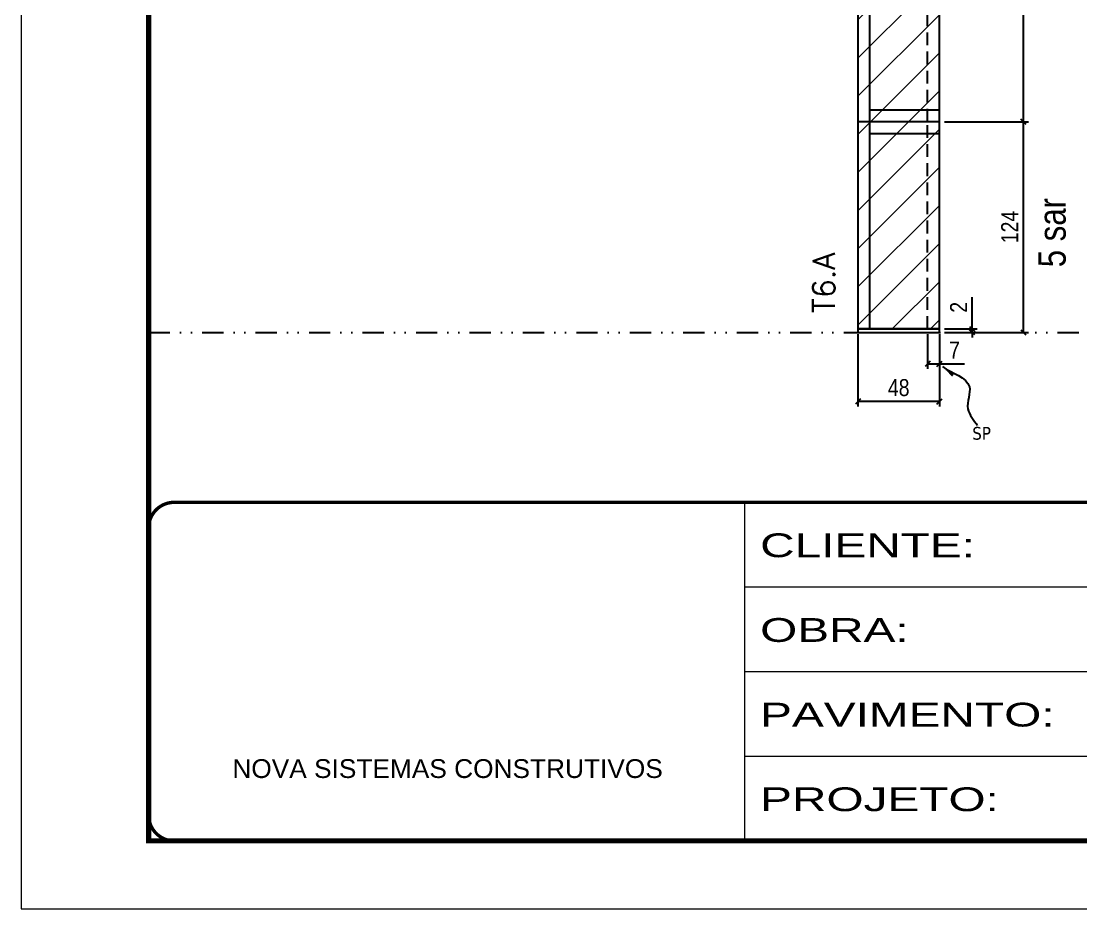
# Model space of a CAD drawing. Extents: x 14400 to 27878, y -21631 to 6985.
# Drawn here: x 19168 to 19792, y -7848 to -7326 of the extents above; entities that cross this region are included whole.
import ezdxf

# ---------------------------------------------------------------- set-up
doc = ezdxf.new("R2010")
doc.units = 0
for name, pattern in [('CONTINUO', [0]), ('DASHED', [0.75, 0.5, -0.25]), ('DIVIDE2', [0.625, 0.25, -0.125, 0, -0.125, 0, -0.125]), ('HIDDEN', [0.375, 0.25, -0.125])]:
    doc.linetypes.add(name, pattern=pattern)
for name, color, linetype in [('COTA', 241, 'Continuous'), ('NOMENCLATURA', 7, 'Continuous'), ('Nível', 160, 'Continuous'), ('Painéis', 200, 'Continuous'), ('SARR_2.2x7', 40, 'Continuous'), ('texto', 7, 'Continuous')]:
    doc.layers.add(name, color=color, linetype=linetype)
for name, color, linetype, lineweight in [('Folhas', 255, 'Continuous', 9), ('Hachura', 251, 'Continuous', 9), ('SARRAFO DE PRESSAO', 251, 'DASHED', 9), ('Texto Seção', 7, 'Continuous', 15)]:
    doc.layers.add(name, color=color, linetype=linetype, lineweight=lineweight)
doc.styles.add('ARIAL', font='arial.ttf')
doc.styles.add('ARIAL_NARROW', font='ARIALN.TTF', dxfattribs={"height": 0.2})
doc.styles.add('COTA TECNICA', font='techl___.ttf', dxfattribs={"height": 10})
doc.styles.add('COTA TECNICA-50', font='techl___.ttf', dxfattribs={"height": 10})
doc.styles.add('REGUA-120', font='ROMANS.shx', dxfattribs={"height": 15})
doc.styles.get("Standard").update_dxf_attribs({"font": 'arial.ttf'})
doc.styles.add('Tecnologia', font='')
doc.styles.get('Tecnologia').set_extended_font_data('Forgotten Futurist')
doc.dimstyles.new('COTA PAINEL-50', dxfattribs={"dimtxt": 10, "dimasz": 3, "dimexe": 3, "dimexo": 3, "dimgap": 3, "dimtad": 1, "dimdec": 1, "dimzin": 12, "dimdsep": 46, "dimtxsty": 'COTA TECNICA-50', "dimblk1": 'OBLIQUE', "dimblk2": 'OBLIQUE', "dimsah": 1, "dimcen": 0.9, "dimclrd": 4, "dimclre": 4, "dimclrt": 240, "dimadec": 1, "dimazin": 3, "dimtfac": 1, "dimtdec": 1, "dimtmove": 0, "dimatfit": 3, "dimfxl": 1, "dimtolj": 1, "dimtzin": 12, "dimarcsym": 0})
doc.dimstyles.new('PAINEL', dxfattribs={"dimtxt": 10, "dimasz": 3, "dimexe": 3, "dimexo": 3, "dimgap": 3, "dimtad": 1, "dimdec": 1, "dimzin": 12, "dimdsep": 46, "dimtxsty": 'COTA TECNICA', "dimblk1": 'OBLIQUE', "dimblk2": 'OBLIQUE', "dimsah": 1, "dimcen": 0.9, "dimclrd": 4, "dimclre": 4, "dimclrt": 240, "dimadec": 1, "dimazin": 3, "dimtfac": 1, "dimtdec": 1, "dimtmove": 0, "dimatfit": 3, "dimfxl": 1, "dimtolj": 1, "dimtzin": 12, "dimarcsym": 0})
doc.dimstyles.get("Standard").update_dxf_attribs({"dimtxt": 0.18, "dimasz": 0.18, "dimexe": 0.18, "dimexo": 0.0625, "dimgap": 0.09, "dimtad": 0, "dimtih": 1, "dimtoh": 1, "dimdec": 4, "dimzin": 0, "dimdsep": 46, "dimtxsty": 'Standard', "dimcen": 0.09, "dimadec": 0, "dimazin": 0, "dimtfac": 1, "dimtdec": 4, "dimtofl": 0, "dimtmove": 0, "dimatfit": 3, "dimfxl": 1, "dimtolj": 1, "dimtzin": 0, "dimarcsym": 0})

# ---------------------------------------------------------------- blocks, each defined once
blk = doc.blocks.new('9999999999')
at = {"color": 30, "linetype": 'CONTINUO'}
for p, q in [((98564.56, 34230.21), (98564.56, 34429.45)), ((98564.56, 34379.64), (99583.98, 34379.64)), ((98564.56, 34329.83), (99487.98, 34329.83)), ((98564.56, 34280.02), (99487.98, 34280.02))]:
    blk.add_line(p, q, dxfattribs=at)
at = {"color": 30, "linetype": 'CONTINUO', "const_width": 2}
blk.add_lwpolyline([(99583.98, 34230.21), (99583.98, 34414.45, 0.414214), (99568.98, 34429.45), (98228.98, 34429.45, 0.414214), (98213.98, 34414.45), (98213.98, 34245.21, 0.414214), (98228.98, 34230.21), (99583.98, 34230.21)], format="xyb", dxfattribs=at)
at = {"layer": 'Folhas'}
blk.add_lwpolyline([(98138.98, 34190.21), (99623.98, 34190.21), (99623.98, 35240.21), (98138.98, 35240.21)], close=True, dxfattribs=at)
at = {"layer": 'Folhas', "color": 30, "const_width": 3}
blk.add_lwpolyline([(98213.98, 34230.21), (99583.98, 34230.21), (99583.98, 35200.21), (98213.98, 35200.21)], close=True, dxfattribs=at)
at = {"color": 7, "linetype": 'Continuous', "ltscale": 5, "style": 'ARIAL'}
blk.add_text('NOVA SISTEMAS CONSTRUTIVOS', height=11.0592, dxfattribs=at).set_placement((98263.19, 34267.21))
at = {"layer": 'Folhas', "color": 7, "style": 'Tecnologia', "width": 1.5}
for s, p in [('CLIENTE:', (98573.65, 34397.17)), ('OBRA:', (98573.65, 34347.31)), ('PAVIMENTO:', (98573.65, 34297.5)), ('PROJETO:', (98573.65, 34247.69))]:
    blk.add_text(s, height=14, dxfattribs=at).set_placement(p)
blk = doc.blocks.new('_Oblique')
at = {"color": 0, "linetype": 'ByBlock', "lineweight": -2}
blk.add_line((-0.5, -0.5), (0.5, 0.5), dxfattribs=at)
blk = doc.blocks.new('*D2421')
at = {"layer": 'COTA', "color": 4, "lineweight": -2, "transparency": 16777216}
for p, q in [((19660.65, -7509.89), (19660.65, -7552.57)), ((19708.65, -7509.89), (19708.65, -7552.57)), ((19708.65, -7549.57), (19660.65, -7549.57))]:
    blk.add_line(p, q, dxfattribs=at)
at = {"layer": 'Defpoints', "color": 0, "transparency": 16777216}
for p in [(19660.65, -7506.89), (19708.65, -7506.89), (19660.65, -7549.57)]:
    blk.add_point(p, dxfattribs=at)
at = {"layer": 'COTA', "color": 4, "lineweight": -2, "transparency": 16777216, "xscale": 3, "yscale": 3, "zscale": 3, "rotation": 180}
blk.add_blockref('_Oblique', (19660.65, -7549.57), dxfattribs=at)
at = {"layer": 'COTA', "color": 4, "lineweight": -2, "transparency": 16777216, "xscale": 3, "yscale": 3, "zscale": 3}
blk.add_blockref('_Oblique', (19708.65, -7549.57), dxfattribs=at)
at = {"layer": 'COTA', "color": 240, "transparency": 16777216, "insert": (19684.65, -7541.47), "char_height": 10, "attachment_point": 5, "style": 'COTA TECNICA'}
blk.add_mtext('\\A1;48', dxfattribs=at)
blk = doc.blocks.new('*D2422')
at = {"layer": 'COTA', "color": 4, "lineweight": -2, "transparency": 16777216}
for p, q in [((19701.65, -7509.89), (19701.65, -7530.4)), ((19708.65, -7511.89), (19708.65, -7530.4)), ((19701.65, -7527.4), (19708.65, -7527.4)), ((19708.65, -7527.4), (19723.38, -7527.4))]:
    blk.add_line(p, q, dxfattribs=at)
at = {"layer": 'Defpoints', "color": 0, "transparency": 16777216}
for p in [(19701.65, -7506.89), (19708.65, -7508.89), (19708.65, -7527.4)]:
    blk.add_point(p, dxfattribs=at)
at = {"layer": 'COTA', "color": 4, "lineweight": -2, "transparency": 16777216, "xscale": 3, "yscale": 3, "zscale": 3, "rotation": 180}
blk.add_blockref('_Oblique', (19701.65, -7527.4), dxfattribs=at)
at = {"layer": 'COTA', "color": 4, "lineweight": -2, "transparency": 16777216, "xscale": 3, "yscale": 3, "zscale": 3}
blk.add_blockref('_Oblique', (19708.65, -7527.4), dxfattribs=at)
at = {"layer": 'COTA', "color": 240, "transparency": 16777216, "insert": (19717.51, -7519.33), "char_height": 10, "attachment_point": 5, "style": 'COTA TECNICA-50'}
blk.add_mtext('\\A1;7', dxfattribs=at)
blk = doc.blocks.new('*D2424')
at = {"layer": 'COTA', "color": 4, "linetype": 'ByBlock', "lineweight": -2, "transparency": 16777216}
for p, q in [((19711.65, -7384.89), (19761.01, -7384.89)), ((19758.01, -7508.89), (19758.01, -7384.89)), ((19711.65, -7508.89), (19761.01, -7508.89))]:
    blk.add_line(p, q, dxfattribs=at)
at = {"layer": 'Defpoints', "color": 0, "linetype": 'ByBlock', "transparency": 16777216}
for p in [(19708.65, -7384.89), (19758.01, -7384.89), (19708.65, -7508.89)]:
    blk.add_point(p, dxfattribs=at)
at = {"layer": 'COTA', "color": 4, "linetype": 'ByBlock', "lineweight": -2, "transparency": 16777216, "xscale": 3, "yscale": 3, "zscale": 3}
for p, rotation in [((19758.01, -7384.89), 90), ((19758.01, -7508.89), 270)]:
    blk.add_blockref('_Oblique', p, dxfattribs=dict(at, rotation=rotation))
at = {"layer": 'COTA', "color": 240, "linetype": 'ByBlock', "transparency": 16777216, "insert": (19749.94, -7446.89), "char_height": 10, "attachment_point": 5, "rotation": 90, "style": 'COTA TECNICA'}
blk.add_mtext('\\A1;124', dxfattribs=at)
blk = doc.blocks.new('*D2423')
at = {"layer": 'COTA', "color": 4, "lineweight": -2, "transparency": 16777216}
for p, q in [((19727.9, -7506.89), (19727.9, -7488.09)), ((19711.65, -7506.89), (19730.9, -7506.89)), ((19711.65, -7508.89), (19730.9, -7508.89)), ((19727.9, -7508.89), (19727.9, -7506.89)), ((19727.9, -7508.89), (19727.9, -7511.89))]:
    blk.add_line(p, q, dxfattribs=at)
at = {"layer": 'Defpoints', "color": 0, "transparency": 16777216}
for p in [(19708.65, -7506.89), (19708.65, -7508.89), (19727.9, -7508.89)]:
    blk.add_point(p, dxfattribs=at)
at = {"layer": 'COTA', "color": 4, "lineweight": -2, "transparency": 16777216, "xscale": 3, "yscale": 3, "zscale": 3}
for p, rotation in [((19727.9, -7506.89), 270), ((19727.9, -7508.89), 90)]:
    blk.add_blockref('_Oblique', p, dxfattribs=dict(at, rotation=rotation))
at = {"layer": 'COTA', "color": 240, "transparency": 16777216, "insert": (19719.9, -7494.14), "char_height": 10, "attachment_point": 5, "rotation": 90, "style": 'COTA TECNICA-50'}
blk.add_mtext('\\A1;2', dxfattribs=at)
blk = doc.blocks.new('*D2425')
at = {"layer": 'COTA', "color": 4, "linetype": 'ByBlock', "lineweight": -2, "transparency": 16777216}
for p, q in [((19711.65, -7384.89), (19761.01, -7384.89)), ((19758.01, -7508.89), (19758.01, -7384.89)), ((19711.65, -7508.89), (19761.01, -7508.89))]:
    blk.add_line(p, q, dxfattribs=at)
at = {"layer": 'Defpoints', "color": 0, "linetype": 'ByBlock', "transparency": 16777216}
for p in [(19708.65, -7384.89), (19758.01, -7384.89), (19708.65, -7508.89)]:
    blk.add_point(p, dxfattribs=at)
at = {"layer": 'COTA', "color": 4, "linetype": 'ByBlock', "lineweight": -2, "transparency": 16777216, "xscale": 3, "yscale": 3, "zscale": 3}
for p, rotation in [((19758.01, -7384.89), 90), ((19758.01, -7508.89), 270)]:
    blk.add_blockref('_Oblique', p, dxfattribs=dict(at, rotation=rotation))
at = {"layer": 'COTA', "color": 240, "linetype": 'ByBlock', "transparency": 16777216, "insert": (19749.94, -7446.89), "char_height": 10, "attachment_point": 5, "rotation": 90, "style": 'COTA TECNICA'}
blk.add_mtext('\\A1;124', dxfattribs=at)
blk = doc.blocks.new('*D2426')
at = {"layer": 'COTA', "color": 4, "lineweight": -2, "transparency": 16777216}
for p, q in [((19711.65, -7202.89), (19761.01, -7202.89)), ((19758.01, -7384.89), (19758.01, -7202.89)), ((19711.65, -7384.89), (19761.01, -7384.89))]:
    blk.add_line(p, q, dxfattribs=at)
at = {"layer": 'Defpoints', "color": 0, "transparency": 16777216}
for p in [(19708.65, -7202.89), (19758.01, -7202.89), (19708.65, -7384.89)]:
    blk.add_point(p, dxfattribs=at)
at = {"layer": 'COTA', "color": 4, "lineweight": -2, "transparency": 16777216, "xscale": 3, "yscale": 3, "zscale": 3}
for p, rotation in [((19758.01, -7202.89), 90), ((19758.01, -7384.89), 270)]:
    blk.add_blockref('_Oblique', p, dxfattribs=dict(at, rotation=rotation))
at = {"layer": 'COTA', "color": 240, "transparency": 16777216, "insert": (19749.92, -7293.89), "char_height": 10, "attachment_point": 5, "rotation": 90, "style": 'COTA TECNICA'}
blk.add_mtext('\\A1;182', dxfattribs=at)

msp = doc.modelspace()

# ---------------------------------------------------------------- hatches: boundary and pattern name
at = {"layer": 'Hachura'}
h = msp.add_hatch(dxfattribs=at)
h.set_pattern_fill('ANSI31', color=256, scale=5)
h.paths.add_polyline_path([(19708.646, -7202.891), (19660.646, -7202.891), (19660.646, -7384.891), (19708.646, -7384.891)])
h.paths.add_polyline_path([(19708.646, -7384.891), (19660.646, -7384.891), (19660.646, -7506.891), (19708.646, -7506.891)])
h.paths.add_polyline_path([(19904.114, -7266.891), (19900.614, -7266.891), (19900.614, -7214.891), (19853.114, -7214.891), (19853.114, -7266.891), (19830.114, -7266.891), (19830.114, -7384.891), (19904.114, -7384.891)])
h.paths.add_polyline_path([(19904.114, -7384.891), (19830.114, -7384.891), (19830.114, -7506.891), (19904.114, -7506.891)])
h.paths.add_polyline_path([(20033.012, -7262.891), (20018.012, -7262.891), (20018.012, -7506.891), (20033.012, -7506.891)])
h.paths.add_polyline_path([(20033.012, -7219.891), (20018.012, -7219.891), (20018.012, -7262.891), (20033.012, -7262.891)])
h.paths.add_polyline_path([(20149.599, -7266.891), (20130.599, -7266.891), (20130.599, -7506.891), (20149.599, -7506.891)])
h.paths.add_polyline_path([(20294.8, -7202.891), (20247.8, -7202.891), (20247.8, -7384.891), (20294.8, -7384.891)])
h.paths.add_polyline_path([(20294.8, -7384.891), (20247.8, -7384.891), (20247.8, -7506.891), (20294.8, -7506.891)])
h.paths.add_polyline_path([(20486.204, -7384.891), (20416.204, -7384.891), (20416.204, -7506.891), (20486.204, -7506.891)])
h.paths.add_polyline_path([(20486.204, -7219.891), (20439.204, -7219.891), (20439.204, -7266.891), (20416.204, -7266.891), (20416.204, -7384.891), (20486.204, -7384.891)])

# ---------------------------------------------------------------- linework, layer by layer
at = {"layer": 'Nível', "color": 4, "linetype": 'DIVIDE2', "ltscale": 50}
msp.add_line((19243.467, -7508.891), (20613.467, -7508.891), dxfattribs=at)
at = {"layer": 'Painéis'}
for p, q in [((19660.646, -7202.891), (19660.646, -7506.891)), ((19708.646, -7506.891), (19708.646, -7202.891)), ((19708.646, -7384.891), (19660.646, -7384.891)), ((19660.646, -7506.891), (19708.646, -7506.891))]:
    msp.add_line(p, q, dxfattribs=at)
msp.add_lwpolyline([(19708.646, -7506.891), (19660.646, -7506.891), (19660.646, -7508.891), (19708.646, -7508.891)], close=True, dxfattribs=at)
at = {"layer": 'SARR_2.2x7'}
for p, q in [((19667.646, -7384.891), (19667.646, -7202.891)), ((19667.646, -7377.891), (19708.646, -7377.891)), ((19667.646, -7506.891), (19667.646, -7384.891)), ((19667.646, -7391.891), (19708.646, -7391.891))]:
    msp.add_line(p, q, dxfattribs=at)
at = {"layer": 'SARR_2.2x7', "linetype": 'HIDDEN', "ltscale": 30}
for p, q in [((19701.646, -7384.891), (19701.646, -7202.891)), ((19701.646, -7506.891), (19701.646, -7384.891))]:
    msp.add_line(p, q, dxfattribs=at)

# ---------------------------------------------------------------- block references
at = {"layer": 'SARRAFO DE PRESSAO', "color": 6, "linetype": 'ByBlock'}
msp.add_blockref('9999999999', (-78970.511, -42038.379), dxfattribs=at)

# ---------------------------------------------------------------- texts
at = {"layer": 'NOMENCLATURA', "style": 'ARIAL_NARROW'}
msp.add_text('5 sar', height=16, rotation=90, dxfattribs=at).set_placement((19782.889, -7470.567))
at = {"layer": 'texto', "color": 0, "insert": (19733.423, -7568.382), "char_height": 7.5, "attachment_point": 5}
msp.add_mtext('{\\fTahoma|b0|i0|c0|p34;\\C4;SP}', dxfattribs=at)
at = {"layer": 'Texto Seção', "insert": (19647.175, -7497.639), "char_height": 13, "width": 285.32988, "attachment_point": 7, "rotation": 90, "style": 'REGUA-120'}
msp.add_mtext('T6.A', dxfattribs=at)

# ---------------------------------------------------------------- dimensions: what is measured, and where the dimension line sits
at = {"layer": 'COTA'}
dim = msp.add_linear_dim(base=(19758.013, -7202.891), p1=(19708.646, -7384.891), p2=(19708.646, -7202.891), angle=90, dimstyle='PAINEL', dxfattribs=at)
dim.commit()
dim.dimension.update_dxf_attribs({"geometry": '*D2426', "text_midpoint": (19749.918, -7293.891)})
at = {"layer": 'COTA', "linetype": 'ByBlock'}
for picture in ['*D2424', '*D2425']:
    dim = msp.add_aligned_dim(p1=(19708.646, -7508.891), p2=(19708.646, -7384.891), distance=-49.367, dimstyle='PAINEL', dxfattribs=at)
    dim.commit()
    dim.dimension.update_dxf_attribs({"geometry": picture, "text_midpoint": (19749.94, -7446.891)})
at = {"layer": 'COTA'}
dim = msp.add_linear_dim(base=(19727.904, -7508.891), p1=(19708.646, -7506.891), p2=(19708.646, -7508.891), angle=90, dimstyle='COTA PAINEL-50', dxfattribs=at)
dim.commit()
dim.dimension.update_dxf_attribs({"geometry": '*D2423', "text_midpoint": (19727.904, -7494.144), "dimtype": 160})
dim = msp.add_linear_dim(base=(19660.646, -7549.569), p1=(19708.646, -7506.891), p2=(19660.646, -7506.891), angle=180, dimstyle='PAINEL', override={"dimarcsym": 2}, dxfattribs=at)
dim.commit()
dim.dimension.update_dxf_attribs({"geometry": '*D2421', "text_midpoint": (19684.646, -7541.474)})
dim = msp.add_linear_dim(base=(19708.646, -7527.401), p1=(19701.646, -7506.891), p2=(19708.646, -7508.891), dimstyle='COTA PAINEL-50', dxfattribs=at)
dim.commit()
dim.dimension.update_dxf_attribs({"geometry": '*D2422', "text_midpoint": (19717.511, -7519.328)})

# ---------------------------------------------------------------- leaders
at = {"layer": 'COTA', "path_type": 1}
msp.add_leader([(19710.475, -7529.072), (19726.26, -7540.907), (19725.335, -7553.913), (19730.888, -7563.695)], dimstyle='Standard', override={"dimasz": 8}, dxfattribs=at)

doc.saveas('drawing.dxf')
